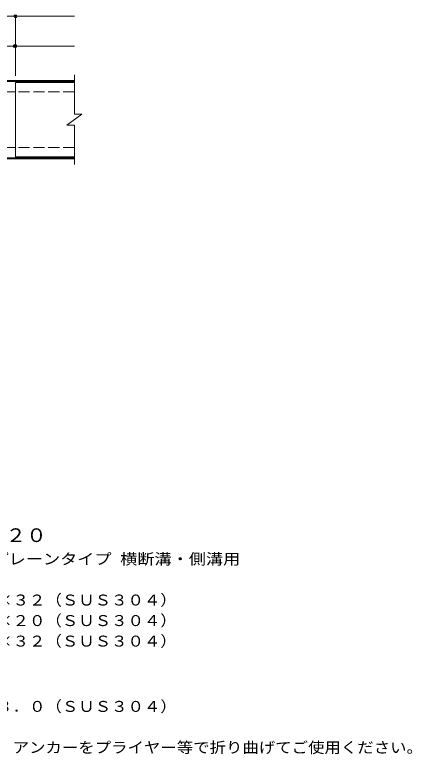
# Model space of a CAD drawing. Units: millimetres on the paper, enlarged 2 times, with parts at other scales. Extents: x -310 to 329, y -274 to 224.
# Drawn here: x 115.9 to 329, y -178.5 to 217.7 of the extents above; entities that cross this region are included whole.
import ezdxf
from ezdxf.enums import TextEntityAlignment as Align

# ---------------------------------------------------------------- set-up
doc = ezdxf.new("R2010")
doc.units = ezdxf.units.MM
doc.header["$LTSCALE"] = 2
doc.header["$PDMODE"] = 32
doc.header["$PDSIZE"] = 1.6
doc.linetypes.add('DASHED3', pattern=[4, 3, -1])
for name, color, linetype, lineweight in [('C-1', 2, 'Continuous', 9), ('C-2', 3, 'Continuous', 9), ('C-4', 7, 'Continuous', 9), ('D-5', 7, 'Continuous', 9)]:
    doc.layers.add(name, color=color, linetype=linetype, lineweight=lineweight)
doc.styles.add('ＭＳ ゴシック', font='')
doc.styles.get('ＭＳ ゴシック').set_extended_font_data('MS Gothic')

msp = doc.modelspace()

# ---------------------------------------------------------------- linework, layer by layer
at = {"layer": 'C-1'}
for p, q in [((147.859, 182.541), (-113.14, 182.541)), ((147.859, 181.941), (-113.14, 181.941)), ((147.859, 141.141), (-113.14, 141.14)), ((147.859, 140.541), (-113.14, 140.54))]:
    msp.add_line(p, q, dxfattribs=at)
at = {"layer": 'C-1', "linetype": 'DASHED3'}
for p, q in [((147.859, 176.541), (-113.14, 176.541)), ((147.859, 146.541), (-113.14, 146.54))]:
    msp.add_line(p, q, dxfattribs=at)
at = {"layer": 'C-2'}
for p, q in [((147.859, 185.541), (147.859, 164.541)), ((116.259, 181.541), (116.259, 141.541)), ((147.859, 181.541), (116.259, 181.541)), ((143.859, 158.54), (151.86, 164.541)), ((147.859, 164.541), (151.86, 164.541)), ((143.859, 158.54), (147.859, 158.54)), ((147.859, 158.54), (147.859, 137.541)), ((147.859, 141.541), (116.259, 141.541))]:
    msp.add_line(p, q, dxfattribs=at)
at = {"layer": 'C-4'}
for p, q in [((-113.14, 216.94), (147.859, 216.94)), ((116.259, 184.941), (116.259, 217.541)), ((-113.14, 200.941), (147.859, 200.941))]:
    msp.add_line(p, q, dxfattribs=at)
for p in [(116.259, 216.94), (115.86, 200.941), (116.259, 200.941)]:
    msp.add_point(p, dxfattribs=at)

# ---------------------------------------------------------------- texts
at = {"layer": 'D-5', "color": 3, "style": 'ＭＳ ゴシック', "width": 1.1}
msp.add_text('※適用荷重：Ｔ－２０', height=7.331, dxfattribs=at).set_placement((23.003, -67), align=Align.BOTTOM_LEFT)
at = {"layer": 'D-5', "color": 2, "style": 'ＭＳ ゴシック'}
for s, width, p in [('ステンレス製グレーチング プレーンタイプ 横断溝・側溝用', 1.15, (-11.579, -78.584)), ('材質：メインバー\u3000ＦＢ４×３２（ＳＵＳ３０４）', 1.1, (0.364, -100.584)), ('\u3000\u3000\u3000クロスバー\u3000ＦＢ３×２０（ＳＵＳ３０４）', 1.1, (0.364, -111.584)), ('\u3000\u3000\u3000サイドバー\u3000ＦＢ４×３２（ＳＵＳ３０４）', 1.1, (0.364, -122.584)), ('材質：ステンレス鋼板ｔ＝３．０（ＳＵＳ３０４）', 1.1, (0.364, -157.584)), ('施工場所の状況に合わせて、アンカーをプライヤー等で折り曲げてご使用ください。', 1.1, (0.364, -179.584))]:
    msp.add_text(s, height=5.865, dxfattribs=dict(at, width=width)).set_placement(p, align=Align.BOTTOM_LEFT)

doc.saveas('drawing.dxf')
